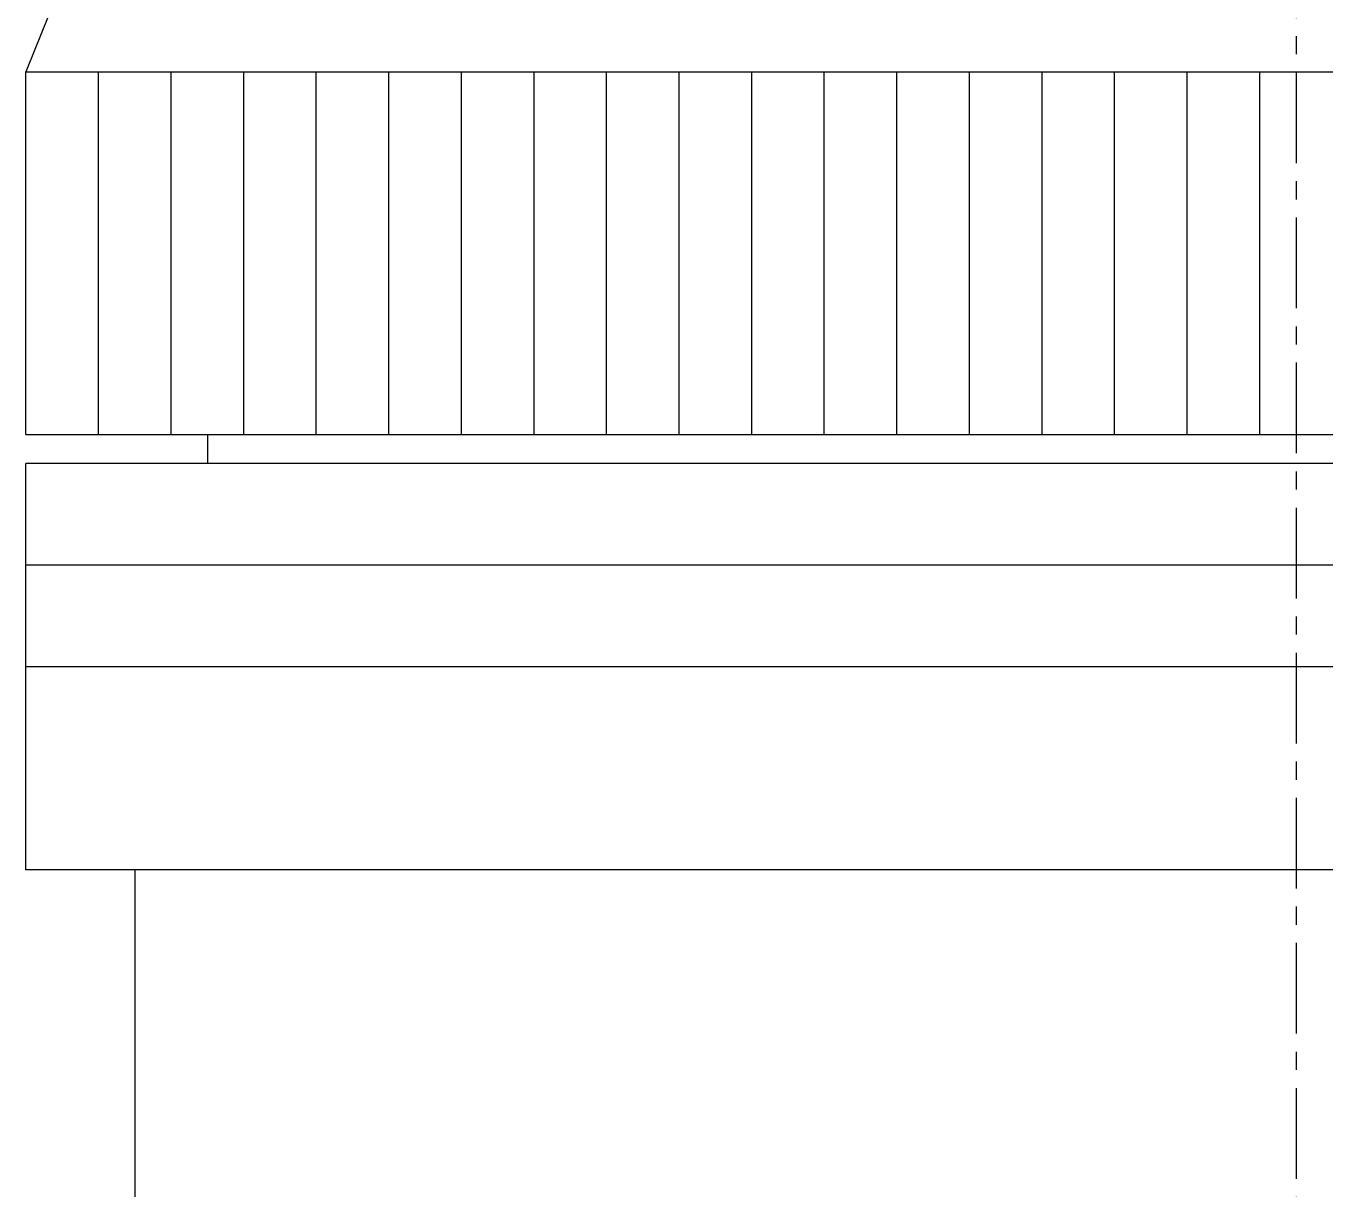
# Model space of a CAD drawing. Extents: x -7 to 305, y -225 to 131.
# Drawn here: x 42.35 to 60.25, y -25.39 to -9.35 of the extents above; entities that cross this region are included whole.
import ezdxf

# ---------------------------------------------------------------- set-up
doc = ezdxf.new("R2010")
doc.units = 0
doc.linetypes.add('CENTER', pattern=[2, 1.25, -0.25, 0.25, -0.25])
doc.layers.get('0').update_dxf_attribs({"linetype": 'CONTINUOUS'})
doc.layers.add('CENTER', color=1, linetype='CENTER')

# ---------------------------------------------------------------- blocks, each defined once
blk = doc.blocks.new('KOZU0011')
at = {"color": 7, "linetype": 'CONTINUOUS'}
for p, q in [((-15.5, 40), (-17.5, 35)), ((-17.5, 35), (17.5, 35)), ((-17.5, 30), (-17.5, 35)), ((-16.5, 30), (-16.5, 35)), ((-15.5, 30), (-15.5, 35)), ((-14.5, 30), (-14.5, 35)), ((-13.5, 30), (-13.5, 35)), ((-12.5, 30), (-12.5, 35)), ((-11.5, 30), (-11.5, 35)), ((-10.5, 30), (-10.5, 35)), ((-9.5, 30), (-9.5, 35)), ((-8.5, 30), (-8.5, 35)), ((-7.5, 30), (-7.5, 35)), ((-6.5, 30), (-6.5, 35)), ((-5.5, 30), (-5.5, 35)), ((-4.5, 30), (-4.5, 35)), ((-3.5, 30), (-3.5, 35)), ((-2.5, 30), (-2.5, 35)), ((-1.5, 30), (-1.5, 35)), ((-0.5, 30), (-0.5, 35)), ((-17.5, 30), (17.5, 30)), ((-15, 30), (-15, 29.6)), ((-17.5, 24), (-17.5, 29.6)), ((17.5, 29.6), (-17.5, 29.6)), ((17.5, 28.2), (-17.5, 28.2)), ((17.5, 26.8), (-17.5, 26.8)), ((17.5, 24), (-17.5, 24)), ((-16, 24), (-16, 11))]:
    blk.add_line(p, q, dxfattribs=at)

msp = doc.modelspace()

# ---------------------------------------------------------------- linework, layer by layer
at = {"layer": 'CENTER', "color": 1, "linetype": 'CENTER'}
msp.add_line((59.846, 22.005), (59.846, -159.487), dxfattribs=at)

# ---------------------------------------------------------------- block references
at = {"color": 7, "linetype": 'CONTINUOUS'}
msp.add_blockref('KOZU0011', (59.846, -44.988), dxfattribs=at)

doc.saveas('drawing.dxf')
